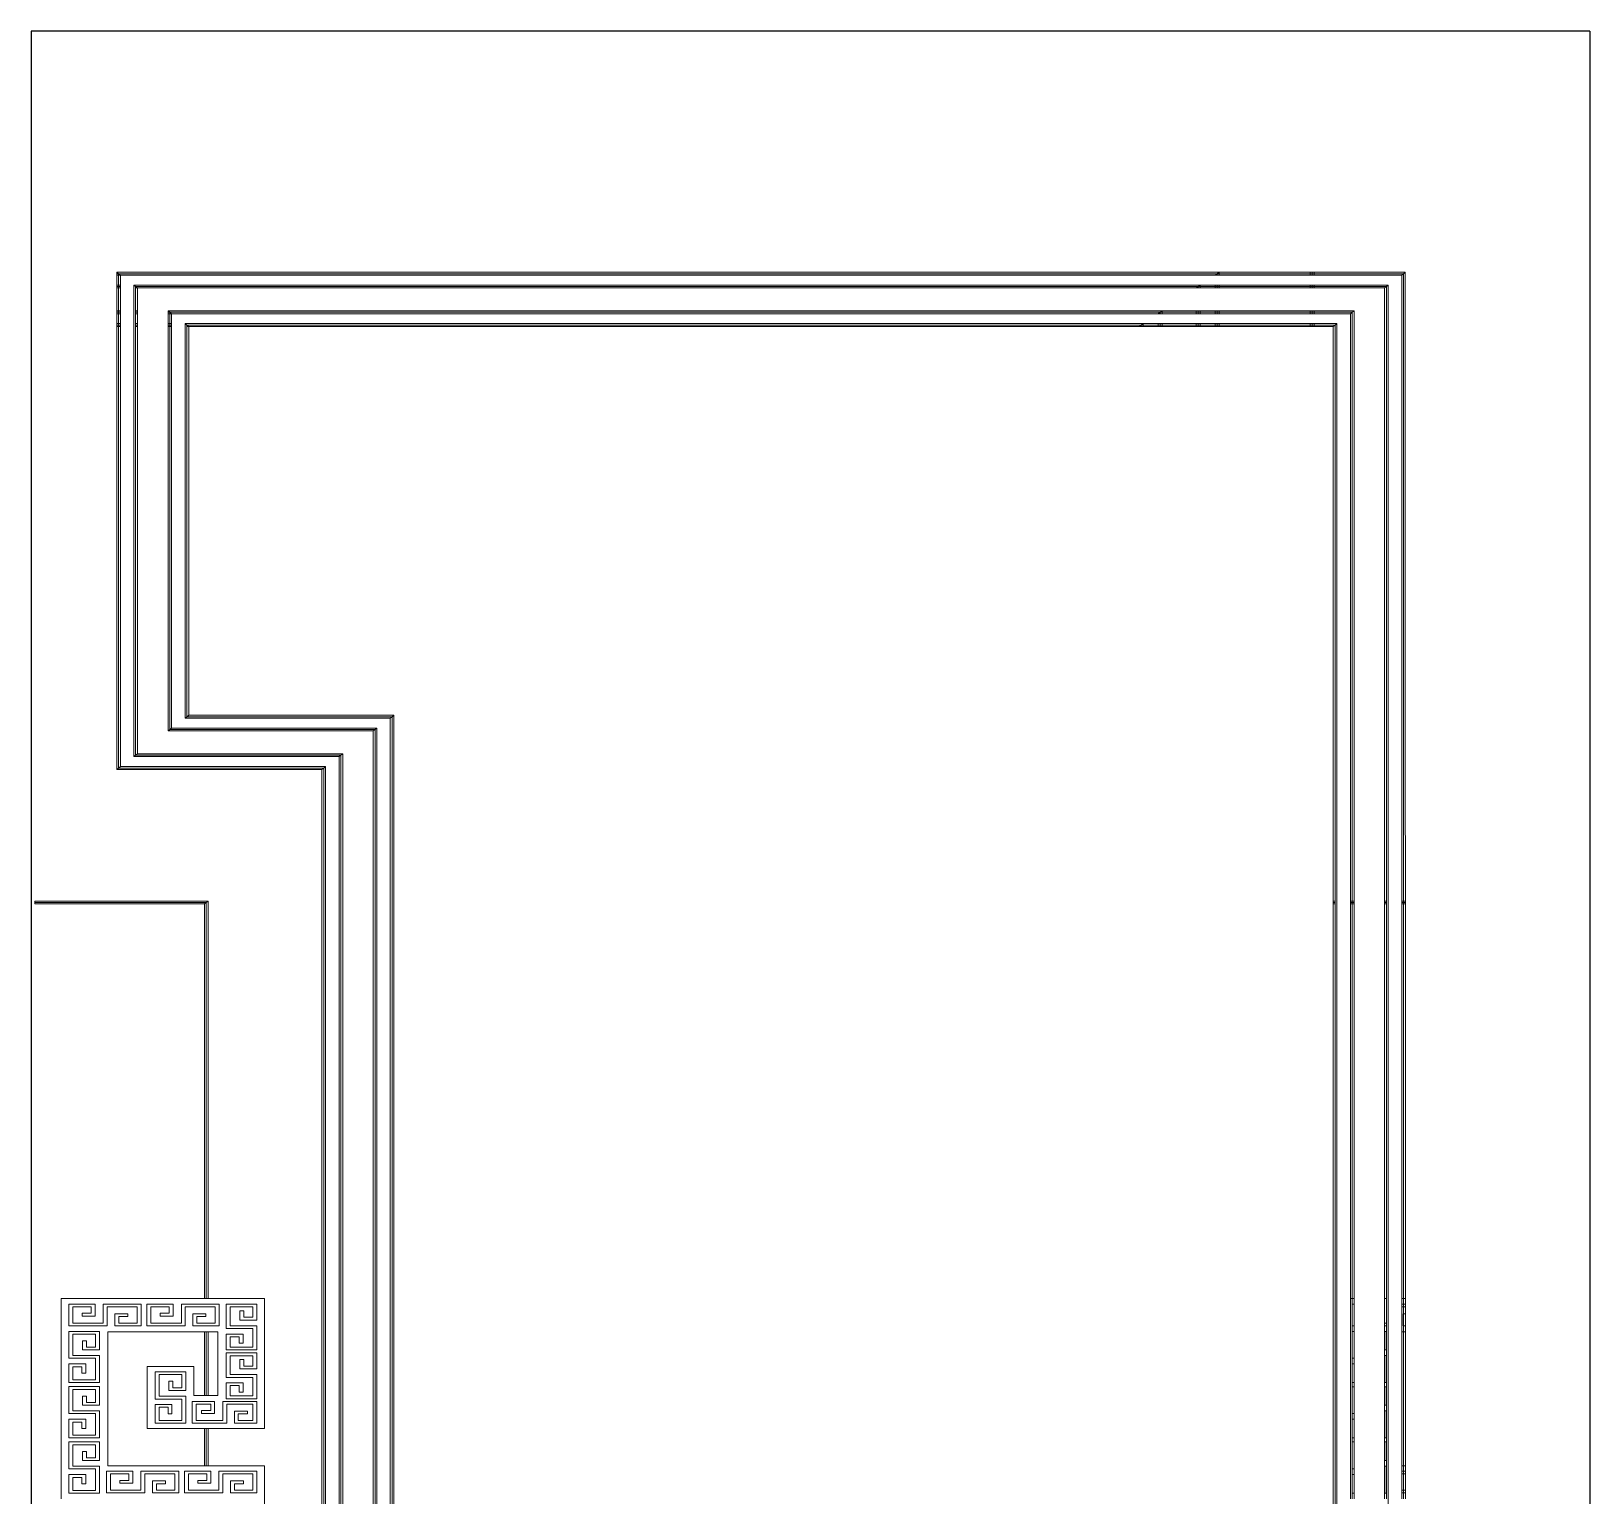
# Model space of a CAD drawing. Extents: x 44111 to 90315, y 4379 to 151689.
# Drawn here: x 70717 to 71717, y 12040 to 12979 of the extents above; entities that cross this region are included whole.
import ezdxf

# ---------------------------------------------------------------- set-up
doc = ezdxf.new("R2010")
doc.units = 0
doc.header["$LTSCALE"] = 1000
doc.header["$MEASUREMENT"] = 0
doc.layers.add('J-LM-门窗洞', color=35, linetype='Continuous')
doc.layers.add('细线', color=8, linetype='Continuous', lineweight=0)

msp = doc.modelspace()

# ---------------------------------------------------------------- linework, layer by layer
at = {"layer": 'J-LM-门窗洞'}
for p, q in [((71717.3, 12979.24), (70717.3, 12979.24)), ((70717.3, 12979.24), (70717.3, 10579.24)), ((71717.3, 12979.24), (71717.3, 10579.24))]:
    msp.add_line(p, q, dxfattribs=at)
at = {"layer": '细线'}
for p, q in [((71479.57, 12824.63), (70772.18, 12824.63)), ((70772.18, 12824.63), (70773.35, 12823.7)), ((70772.18, 12823.7), (70772.18, 12824.63)), ((70772.18, 12823.7), (70773.35, 12823.7)), ((70772.18, 12822.77), (70772.18, 12823.7)), ((70772.18, 12822.77), (70773.35, 12822.77)), ((70772.18, 12816.4), (70772.18, 12822.77)), ((70773.35, 12823.7), (70774.51, 12822.77)), ((70773.35, 12823.7), (71478.27, 12823.7)), ((70773.35, 12822.77), (70773.35, 12823.7)), ((70773.35, 12822.77), (70774.51, 12822.77)), ((70773.35, 12816.4), (70773.35, 12822.77)), ((71476.98, 12822.78), (70774.51, 12822.77)), ((70774.51, 12822.77), (70774.51, 12816.4)), ((71478.27, 12823.7), (71476.98, 12822.78)), ((71478.27, 12822.78), (71476.98, 12822.78)), ((71479.57, 12824.63), (71478.27, 12823.7)), ((71478.27, 12822.78), (71478.27, 12823.7)), ((71479.57, 12823.7), (71478.27, 12823.7)), ((71479.57, 12822.78), (71478.27, 12822.78)), ((71479.57, 12823.7), (71479.57, 12824.63)), ((71479.57, 12824.63), (71537.95, 12824.63)), ((71479.57, 12822.78), (71479.57, 12823.7)), ((71537.95, 12823.7), (71479.57, 12823.7)), ((71537.95, 12822.78), (71479.57, 12822.78)), ((71537.95, 12824.63), (71537.95, 12823.7)), ((71537.95, 12824.63), (71539.25, 12824.63)), ((71537.95, 12823.7), (71537.95, 12822.78)), ((71539.25, 12823.7), (71537.95, 12823.7)), ((71539.25, 12822.78), (71537.95, 12822.78)), ((71539.25, 12824.63), (71539.25, 12823.7)), ((71539.25, 12824.63), (71540.55, 12824.63)), ((71539.25, 12823.7), (71539.25, 12822.78)), ((71540.55, 12823.7), (71539.25, 12823.7)), ((71540.55, 12822.78), (71539.25, 12822.78)), ((71540.55, 12824.63), (71540.55, 12823.7)), ((71540.55, 12824.63), (71598.93, 12824.63)), ((71540.55, 12823.7), (71540.55, 12822.78)), ((71597.78, 12823.7), (71540.55, 12823.7)), ((71596.61, 12822.78), (71540.55, 12822.78)), ((71596.61, 12822.78), (71597.78, 12823.7)), ((71596.61, 12421.34), (71596.61, 12822.78)), ((71597.78, 12823.7), (71598.93, 12824.63)), ((71597.78, 12823.7), (71597.78, 12421.34)), ((71598.92, 12505.73), (71598.93, 12824.63)), ((70773.35, 12816.4), (70772.18, 12816.4)), ((70772.18, 12815.47), (70772.18, 12816.4)), ((70772.18, 12815.47), (70773.35, 12815.47)), ((70772.18, 12814.54), (70772.18, 12815.47)), ((70772.18, 12814.54), (70773.35, 12814.54)), ((70772.18, 12799.93), (70772.18, 12814.54)), ((70774.51, 12816.4), (70773.35, 12816.4)), ((70773.35, 12815.47), (70773.35, 12816.4)), ((70773.35, 12815.47), (70774.51, 12815.47)), ((70773.35, 12814.54), (70773.35, 12815.47)), ((70773.35, 12814.54), (70774.51, 12814.54)), ((70773.35, 12799.93), (70773.35, 12814.54)), ((70774.51, 12816.4), (70774.51, 12815.47)), ((70774.51, 12815.47), (70774.51, 12814.54)), ((70774.51, 12814.54), (70774.51, 12799.93)), ((71467.38, 12816.4), (70783.15, 12816.4)), ((70783.15, 12513.96), (70783.15, 12816.4)), ((70783.15, 12816.4), (70784.31, 12815.47)), ((70784.31, 12815.47), (71466.08, 12815.47)), ((70784.31, 12815.47), (70785.48, 12814.54)), ((70784.31, 12814.54), (70784.31, 12815.47)), ((70784.31, 12814.54), (70785.48, 12814.54)), ((70784.31, 12799.93), (70784.31, 12814.54)), ((71464.79, 12814.54), (70785.48, 12814.54)), ((70785.48, 12814.54), (70785.48, 12799.93)), ((71466.08, 12815.47), (71464.79, 12814.54)), ((71466.08, 12814.54), (71464.79, 12814.54)), ((71467.38, 12816.4), (71466.08, 12815.47)), ((71466.08, 12814.54), (71466.08, 12815.47)), ((71467.38, 12815.47), (71466.08, 12815.47)), ((71467.38, 12814.54), (71466.08, 12814.54)), ((71467.38, 12815.47), (71467.38, 12816.4)), ((71467.38, 12816.4), (71476.98, 12816.4)), ((71467.38, 12814.54), (71467.38, 12815.47)), ((71476.98, 12815.47), (71467.38, 12815.47)), ((71476.98, 12814.54), (71467.38, 12814.54)), ((71476.98, 12816.4), (71476.98, 12815.47)), ((71476.98, 12816.4), (71478.27, 12816.4)), ((71476.98, 12815.47), (71476.98, 12814.54)), ((71478.27, 12815.47), (71476.98, 12815.47)), ((71478.27, 12814.54), (71476.98, 12814.54)), ((71478.27, 12815.47), (71478.27, 12816.4)), ((71478.27, 12816.4), (71479.57, 12816.4)), ((71478.27, 12814.54), (71478.27, 12815.47)), ((71479.57, 12815.47), (71478.27, 12815.47)), ((71479.57, 12814.54), (71478.27, 12814.54)), ((71479.57, 12815.47), (71479.57, 12816.4)), ((71479.57, 12816.4), (71537.95, 12816.4)), ((71479.57, 12814.54), (71479.57, 12815.47)), ((71537.95, 12815.47), (71479.57, 12815.47)), ((71537.95, 12814.54), (71479.57, 12814.54)), ((71537.95, 12816.4), (71537.95, 12815.47)), ((71537.95, 12816.4), (71539.25, 12816.4)), ((71537.95, 12815.47), (71537.95, 12814.54)), ((71539.25, 12815.47), (71537.95, 12815.47)), ((71539.25, 12814.54), (71537.95, 12814.54)), ((71539.25, 12816.4), (71539.25, 12815.47)), ((71539.25, 12816.4), (71540.55, 12816.4)), ((71539.25, 12815.47), (71539.25, 12814.54)), ((71540.55, 12815.47), (71539.25, 12815.47)), ((71540.55, 12814.54), (71539.25, 12814.54)), ((71540.55, 12816.4), (71540.55, 12815.47)), ((71540.55, 12816.4), (71587.97, 12816.4)), ((71540.55, 12815.47), (71540.55, 12814.54)), ((71586.81, 12815.47), (71540.55, 12815.47)), ((71585.64, 12814.54), (71540.55, 12814.54)), ((71585.64, 12814.54), (71586.81, 12815.47)), ((71585.64, 12421.34), (71585.64, 12814.54)), ((71586.81, 12815.47), (71587.97, 12816.4)), ((71586.81, 12421.34), (71586.81, 12815.47)), ((71587.97, 12816.4), (71587.98, 10678.06)), ((70773.35, 12799.93), (70772.18, 12799.93)), ((70772.18, 12799), (70772.18, 12799.93)), ((70773.35, 12799), (70772.18, 12799)), ((70772.18, 12798.07), (70772.18, 12799)), ((70772.18, 12798.07), (70773.35, 12798.07)), ((70772.18, 12791.69), (70772.18, 12798.07)), ((70773.35, 12791.69), (70772.18, 12791.69)), ((70772.18, 12790.76), (70772.18, 12791.69)), ((70772.18, 12790.76), (70773.35, 12790.76)), ((70772.18, 12789.83), (70772.18, 12790.76)), ((70774.51, 12799.93), (70773.35, 12799.93)), ((70773.35, 12799), (70773.35, 12799.93)), ((70774.51, 12799), (70773.35, 12799)), ((70773.35, 12798.07), (70773.35, 12799)), ((70773.35, 12798.07), (70774.51, 12798.07)), ((70773.35, 12791.69), (70773.35, 12798.07)), ((70774.51, 12791.69), (70773.35, 12791.69)), ((70773.35, 12790.76), (70773.35, 12791.69)), ((70773.35, 12790.76), (70774.51, 12790.76)), ((70773.35, 12789.83), (70773.35, 12790.76)), ((70774.51, 12799.93), (70774.51, 12799)), ((70774.51, 12799), (70774.51, 12798.07)), ((70774.51, 12798.07), (70774.51, 12791.69)), ((70774.51, 12791.69), (70774.51, 12790.76)), ((70774.51, 12790.76), (70774.51, 12789.83)), ((70785.48, 12799.93), (70784.31, 12799.93)), ((70784.31, 12799), (70784.31, 12799.93)), ((70785.48, 12799), (70784.31, 12799)), ((70784.31, 12798.07), (70784.31, 12799)), ((70784.31, 12798.07), (70785.48, 12798.07)), ((70784.31, 12791.69), (70784.31, 12798.07)), ((70785.48, 12791.69), (70784.31, 12791.69)), ((70784.31, 12790.76), (70784.31, 12791.69)), ((70784.31, 12790.76), (70785.48, 12790.76)), ((70784.31, 12789.83), (70784.31, 12790.76)), ((70785.48, 12799.93), (70785.48, 12799)), ((70785.48, 12799), (70785.48, 12798.07)), ((70785.48, 12798.07), (70785.48, 12791.69)), ((70785.48, 12791.69), (70785.48, 12790.76)), ((70785.48, 12790.76), (70785.48, 12789.83)), ((71442.99, 12799.93), (70805.09, 12799.93)), ((70805.09, 12799.93), (70806.26, 12799)), ((70805.09, 12799), (70805.09, 12799.93)), ((70806.26, 12799), (70805.09, 12799)), ((70805.09, 12798.07), (70805.09, 12799)), ((70805.09, 12798.07), (70806.26, 12798.07)), ((70805.09, 12791.69), (70805.09, 12798.07)), ((70806.26, 12791.69), (70805.09, 12791.69)), ((70805.09, 12790.76), (70805.09, 12791.69)), ((70805.09, 12790.76), (70806.26, 12790.76)), ((70805.09, 12789.83), (70805.09, 12790.76)), ((70806.26, 12799), (70807.43, 12798.07)), ((71441.69, 12799), (70806.26, 12799)), ((70806.26, 12798.07), (70806.26, 12799)), ((70806.26, 12798.07), (70807.43, 12798.07)), ((70806.26, 12791.69), (70806.26, 12798.07)), ((70807.43, 12791.69), (70806.26, 12791.69)), ((70806.26, 12790.76), (70806.26, 12791.69)), ((70806.26, 12790.76), (70807.43, 12790.76)), ((70806.26, 12789.83), (70806.26, 12790.76)), ((70807.43, 12798.07), (70807.43, 12791.69)), ((71440.4, 12798.07), (70807.43, 12798.07)), ((70807.43, 12791.69), (70807.43, 12790.76)), ((70807.43, 12790.76), (70807.43, 12789.83)), ((71430.8, 12791.69), (70816.07, 12791.69)), ((70816.07, 12538.67), (70816.07, 12791.69)), ((70816.07, 12791.69), (70817.23, 12790.76)), ((70817.23, 12790.76), (71429.5, 12790.76)), ((70817.23, 12790.76), (70818.4, 12789.83)), ((70817.23, 12790.76), (70817.23, 12789.83)), ((71429.5, 12790.76), (71428.2, 12789.84)), ((71430.8, 12791.69), (71429.5, 12790.76)), ((71429.5, 12790.76), (71429.5, 12789.84)), ((71430.8, 12790.76), (71429.5, 12790.76)), ((71430.8, 12790.76), (71430.8, 12791.69)), ((71430.8, 12791.69), (71440.4, 12791.69)), ((71430.8, 12789.84), (71430.8, 12790.76)), ((71440.4, 12790.76), (71430.8, 12790.76)), ((71441.69, 12799), (71440.4, 12798.07)), ((71441.69, 12798.07), (71440.4, 12798.07)), ((71440.4, 12791.69), (71440.4, 12790.76)), ((71440.4, 12791.69), (71441.69, 12791.69)), ((71440.4, 12790.76), (71440.4, 12789.84)), ((71441.69, 12790.76), (71440.4, 12790.76)), ((71442.99, 12799.93), (71441.69, 12799)), ((71441.69, 12798.07), (71441.69, 12799)), ((71441.69, 12799), (71442.99, 12799)), ((71442.99, 12798.07), (71441.69, 12798.07)), ((71441.69, 12790.76), (71441.69, 12791.69)), ((71441.69, 12791.69), (71442.99, 12791.69)), ((71441.69, 12789.84), (71441.69, 12790.76)), ((71442.99, 12790.76), (71441.69, 12790.76)), ((71442.99, 12799), (71442.99, 12799.93)), ((71442.99, 12799.93), (71464.79, 12799.93)), ((71442.99, 12798.07), (71442.99, 12799)), ((71442.99, 12799), (71464.79, 12799)), ((71464.79, 12798.07), (71442.99, 12798.07)), ((71442.99, 12790.76), (71442.99, 12791.69)), ((71442.99, 12791.69), (71464.79, 12791.69)), ((71442.99, 12789.84), (71442.99, 12790.76)), ((71464.79, 12790.76), (71442.99, 12790.76)), ((71464.79, 12799.93), (71464.79, 12799)), ((71464.79, 12799.93), (71466.08, 12799.93)), ((71464.79, 12799), (71464.79, 12798.07)), ((71464.79, 12799), (71466.08, 12799)), ((71466.08, 12798.07), (71464.79, 12798.07)), ((71464.79, 12791.69), (71464.79, 12790.76)), ((71464.79, 12791.69), (71466.08, 12791.69)), ((71464.79, 12790.76), (71464.79, 12789.84)), ((71466.08, 12790.76), (71464.79, 12790.76)), ((71466.08, 12799), (71466.08, 12799.93)), ((71466.08, 12799.93), (71467.38, 12799.93)), ((71466.08, 12798.07), (71466.08, 12799)), ((71466.08, 12799), (71467.38, 12799)), ((71467.38, 12798.07), (71466.08, 12798.07)), ((71466.08, 12790.76), (71466.08, 12791.69)), ((71466.08, 12791.69), (71467.38, 12791.69)), ((71466.08, 12789.84), (71466.08, 12790.76)), ((71467.38, 12790.76), (71466.08, 12790.76)), ((71467.38, 12799), (71467.38, 12799.93)), ((71467.38, 12799.93), (71476.98, 12799.93)), ((71467.38, 12798.07), (71467.38, 12799)), ((71467.38, 12799), (71476.98, 12799)), ((71476.98, 12798.07), (71467.38, 12798.07)), ((71467.38, 12790.76), (71467.38, 12791.69)), ((71467.38, 12791.69), (71476.98, 12791.69)), ((71467.38, 12789.84), (71467.38, 12790.76)), ((71476.98, 12790.76), (71467.38, 12790.76)), ((71476.98, 12799.93), (71476.98, 12799)), ((71476.98, 12799.93), (71478.27, 12799.93)), ((71476.98, 12799), (71476.98, 12798.07)), ((71476.98, 12799), (71478.27, 12799)), ((71478.27, 12798.07), (71476.98, 12798.07)), ((71476.98, 12791.69), (71476.98, 12790.76)), ((71476.98, 12791.69), (71478.27, 12791.69)), ((71476.98, 12790.76), (71476.98, 12789.84)), ((71478.27, 12790.76), (71476.98, 12790.76)), ((71478.27, 12799), (71478.27, 12799.93)), ((71478.27, 12799.93), (71479.57, 12799.93)), ((71478.27, 12798.07), (71478.27, 12799)), ((71478.27, 12799), (71479.57, 12799)), ((71479.57, 12798.07), (71478.27, 12798.07)), ((71478.27, 12790.76), (71478.27, 12791.69)), ((71478.27, 12791.69), (71479.57, 12791.69)), ((71478.27, 12789.84), (71478.27, 12790.76)), ((71479.57, 12790.76), (71478.27, 12790.76)), ((71479.57, 12799), (71479.57, 12799.93)), ((71479.57, 12799.93), (71537.95, 12799.93)), ((71479.57, 12798.07), (71479.57, 12799)), ((71479.57, 12799), (71537.95, 12799)), ((71537.95, 12798.07), (71479.57, 12798.07)), ((71479.57, 12790.76), (71479.57, 12791.69)), ((71479.57, 12791.69), (71537.95, 12791.69)), ((71479.57, 12789.84), (71479.57, 12790.76)), ((71537.95, 12790.76), (71479.57, 12790.76)), ((71537.95, 12799.93), (71537.95, 12799)), ((71537.95, 12799.93), (71539.25, 12799.93)), ((71537.95, 12799), (71537.95, 12798.07)), ((71537.95, 12799), (71539.25, 12799)), ((71539.25, 12798.07), (71537.95, 12798.07)), ((71537.95, 12791.69), (71537.95, 12790.76)), ((71537.95, 12791.69), (71539.25, 12791.69)), ((71537.95, 12790.76), (71537.95, 12789.84)), ((71539.25, 12790.76), (71537.95, 12790.76)), ((71539.25, 12799.93), (71539.25, 12799)), ((71539.25, 12799.93), (71540.55, 12799.93)), ((71539.25, 12799), (71539.25, 12798.07)), ((71539.25, 12799), (71540.55, 12799)), ((71540.55, 12798.07), (71539.25, 12798.07)), ((71539.25, 12791.69), (71539.25, 12790.76)), ((71539.25, 12791.69), (71540.55, 12791.69)), ((71539.25, 12790.76), (71539.25, 12789.84)), ((71540.55, 12790.76), (71539.25, 12790.76)), ((71540.55, 12799.93), (71540.55, 12799)), ((71540.55, 12799.93), (71566.03, 12799.93)), ((71540.55, 12799), (71540.55, 12798.07)), ((71540.55, 12799), (71564.86, 12799)), ((71563.69, 12798.07), (71540.55, 12798.07)), ((71540.55, 12791.69), (71540.55, 12790.76)), ((71540.55, 12791.69), (71555.05, 12791.69)), ((71540.55, 12790.76), (71540.55, 12789.84)), ((71553.89, 12790.76), (71540.55, 12790.76)), ((71552.72, 12789.84), (71553.89, 12790.76)), ((71553.89, 12790.76), (71555.05, 12791.69)), ((71553.89, 12421.34), (71553.89, 12790.76)), ((71555.05, 12791.69), (71555.06, 10702.76)), ((71563.69, 12798.07), (71564.86, 12799)), ((71563.69, 12421.34), (71563.69, 12798.07)), ((71564.86, 12799), (71566.03, 12799.93)), ((71564.86, 12799), (71564.86, 12421.34)), ((71566.03, 12799.93), (71566.03, 12421.34)), ((70772.17, 12505.73), (70772.18, 12789.83)), ((70772.18, 12789.83), (70773.35, 12789.83)), ((70773.34, 12506.66), (70773.35, 12789.83)), ((70773.35, 12789.83), (70774.51, 12789.83)), ((70774.51, 12789.83), (70774.51, 12507.59)), ((70784.31, 12789.83), (70785.48, 12789.83)), ((70784.31, 12514.89), (70784.31, 12789.83)), ((70785.48, 12789.83), (70785.48, 12515.82)), ((70805.09, 12789.83), (70806.26, 12789.83)), ((70805.09, 12530.44), (70805.09, 12789.83)), ((70806.26, 12789.83), (70807.43, 12789.83)), ((70806.26, 12531.36), (70806.26, 12789.83)), ((70807.43, 12789.83), (70807.43, 12532.29)), ((70817.23, 12789.83), (70818.4, 12789.83)), ((70817.23, 12789.83), (70817.23, 12539.6)), ((71428.2, 12789.84), (70818.4, 12789.83)), ((70818.4, 12789.83), (70818.4, 12540.53)), ((71429.5, 12789.84), (71428.2, 12789.84)), ((71430.8, 12789.84), (71429.5, 12789.84)), ((71440.4, 12789.84), (71430.8, 12789.84)), ((71441.69, 12789.84), (71440.4, 12789.84)), ((71442.99, 12789.84), (71441.69, 12789.84)), ((71464.79, 12789.84), (71442.99, 12789.84)), ((71466.08, 12789.84), (71464.79, 12789.84)), ((71467.38, 12789.84), (71466.08, 12789.84)), ((71476.98, 12789.84), (71467.38, 12789.84)), ((71478.27, 12789.84), (71476.98, 12789.84)), ((71479.57, 12789.84), (71478.27, 12789.84)), ((71537.95, 12789.84), (71479.57, 12789.84)), ((71539.25, 12789.84), (71537.95, 12789.84)), ((71540.55, 12789.84), (71539.25, 12789.84)), ((71552.72, 12789.84), (71540.55, 12789.84)), ((71552.72, 12421.34), (71552.72, 12789.84)), ((70817.23, 12539.6), (70818.4, 12540.53)), ((70818.4, 12540.53), (70950.07, 12540.53)), ((70948.9, 12539.6), (70950.07, 12540.53)), ((70950.07, 12540.53), (70950.07, 10953.93)), ((70806.26, 12531.36), (70805.09, 12530.44)), ((70936.76, 12530.44), (70805.09, 12530.44)), ((70806.26, 12531.36), (70807.43, 12532.29)), ((70806.26, 12531.36), (70937.93, 12531.36)), ((70807.43, 12532.29), (70939.1, 12532.29)), ((70817.23, 12539.6), (70816.07, 12538.67)), ((70947.73, 12538.67), (70816.07, 12538.67)), ((70817.23, 12539.6), (70948.9, 12539.6)), ((70937.93, 12531.36), (70936.76, 12530.44)), ((70936.77, 10964.02), (70936.76, 12530.44)), ((70937.93, 12531.36), (70939.1, 12532.29)), ((70937.93, 10963.09), (70937.93, 12531.36)), ((70939.1, 12532.29), (70939.1, 10962.17)), ((70948.9, 12539.6), (70947.73, 12538.67)), ((70947.73, 10955.79), (70947.73, 12538.67)), ((70948.9, 12539.6), (70948.9, 10954.86)), ((70784.31, 12514.89), (70783.15, 12513.96)), ((70914.81, 12513.97), (70783.15, 12513.96)), ((70784.31, 12514.89), (70785.48, 12515.82)), ((70915.98, 12514.89), (70784.31, 12514.89)), ((70785.48, 12515.82), (70917.15, 12515.82)), ((70915.98, 12514.89), (70914.81, 12513.97)), ((70914.82, 10980.49), (70914.81, 12513.97)), ((70915.98, 12514.89), (70917.15, 12515.82)), ((70915.98, 12514.89), (70915.99, 10979.56)), ((70917.15, 12515.82), (70917.15, 10978.64)), ((70773.34, 12506.66), (70772.17, 12505.73)), ((70903.84, 12505.73), (70772.17, 12505.73)), ((70773.34, 12506.66), (70774.51, 12507.59)), ((70773.34, 12506.66), (70905.01, 12506.66)), ((70774.51, 12507.59), (70906.18, 12507.59)), ((70905.01, 12506.66), (70903.84, 12505.73)), ((70903.85, 10988.73), (70903.84, 12505.73)), ((70905.01, 12506.66), (70906.18, 12507.59)), ((70905.01, 10987.8), (70905.01, 12506.66)), ((70906.18, 12507.59), (70906.18, 10986.87)), ((71598.95, 12505.75), (71598.92, 12505.73)), ((71598.92, 12505.73), (71598.95, 12421.34)), ((70719.65, 12421.34), (70830.82, 12421.34)), ((70719.65, 12421.34), (70719.65, 12420.42)), ((70719.65, 12420.42), (70829.65, 12420.42)), ((70719.65, 12420.42), (70719.65, 12419.49)), ((70829.65, 12420.42), (70828.49, 12419.49)), ((70829.65, 12420.42), (70830.82, 12421.34)), ((70829.65, 12420.42), (70829.65, 12166.35)), ((70830.82, 12421.34), (70830.82, 12166.35)), ((71552.72, 12421.34), (71553.89, 12421.34)), ((71552.72, 12420.41), (71552.72, 12421.34)), ((71552.72, 12420.41), (71553.89, 12420.41)), ((71552.72, 12419.49), (71552.72, 12420.41)), ((71553.89, 12420.41), (71553.89, 12421.34)), ((71553.89, 12419.49), (71553.89, 12420.41)), ((71563.69, 12421.34), (71564.86, 12421.34)), ((71563.69, 12420.41), (71563.69, 12421.34)), ((71563.69, 12420.41), (71564.86, 12420.41)), ((71563.69, 12419.49), (71563.69, 12420.41)), ((71564.86, 12421.34), (71566.03, 12421.34)), ((71564.86, 12421.34), (71564.86, 12420.41)), ((71564.86, 12420.41), (71566.03, 12420.41)), ((71564.86, 12420.41), (71564.86, 12419.49)), ((71566.03, 12421.34), (71566.03, 12420.41)), ((71566.03, 12420.41), (71566.03, 12419.49)), ((71585.64, 12421.34), (71586.81, 12421.34)), ((71585.64, 12420.41), (71585.64, 12421.34)), ((71585.64, 12420.41), (71586.81, 12420.41)), ((71585.64, 12419.49), (71585.64, 12420.41)), ((71586.81, 12420.41), (71586.81, 12421.34)), ((71586.81, 12419.49), (71586.81, 12420.41)), ((71596.61, 12421.34), (71597.78, 12421.34)), ((71596.61, 12420.41), (71596.61, 12421.34)), ((71596.61, 12420.41), (71597.78, 12420.41)), ((71596.61, 12419.49), (71596.61, 12420.41)), ((71597.78, 12421.34), (71598.95, 12421.34)), ((71597.78, 12421.34), (71597.78, 12420.41)), ((71597.78, 12420.41), (71598.95, 12420.41)), ((71597.78, 12420.41), (71597.78, 12419.49)), ((71598.95, 12421.34), (71598.95, 12420.41)), ((71598.95, 12420.41), (71598.95, 12419.49)), ((70828.49, 12419.49), (70719.65, 12419.49)), ((70828.49, 12166.35), (70828.49, 12419.49)), ((71553.89, 12419.49), (71552.72, 12419.49)), ((71552.73, 11071.37), (71552.72, 12419.49)), ((71553.9, 11071.37), (71553.89, 12419.49)), ((71564.86, 12419.49), (71563.69, 12419.49)), ((71563.7, 12166.35), (71563.69, 12419.49)), ((71566.03, 12419.49), (71564.86, 12419.49)), ((71564.86, 12419.49), (71564.86, 12166.35)), ((71566.03, 12419.49), (71566.03, 12166.35)), ((71586.81, 12419.49), (71585.64, 12419.49)), ((71585.64, 12166.35), (71585.64, 12419.49)), ((71586.81, 12166.35), (71586.81, 12419.49)), ((71597.78, 12419.49), (71596.61, 12419.49)), ((71596.61, 12166.35), (71596.61, 12419.49)), ((71598.95, 12419.49), (71597.78, 12419.49)), ((71597.78, 12419.49), (71597.78, 12166.35)), ((71598.95, 12419.49), (71598.95, 12166.35)), ((70736.49, 12038.01), (70736.49, 12166.35)), ((70736.49, 12166.35), (70828.49, 12166.35)), ((70741.48, 12162.82), (70741.48, 12148.92)), ((70758.32, 12162.82), (70741.48, 12162.82)), ((70743.98, 12161.05), (70755.83, 12161.05)), ((70743.98, 12150.69), (70743.98, 12161.05)), ((70755.83, 12161.05), (70755.83, 12156.94)), ((70758.32, 12155.17), (70758.32, 12162.82)), ((70763.58, 12162.82), (70763.58, 12150.69)), ((70787.86, 12162.82), (70763.58, 12162.82)), ((70766.08, 12161.05), (70785.36, 12161.05)), ((70766.08, 12148.92), (70766.08, 12161.05)), ((70785.36, 12161.05), (70785.36, 12150.69)), ((70787.86, 12148.92), (70787.86, 12162.82)), ((70791.54, 12162.82), (70791.54, 12148.92)), ((70808.39, 12162.82), (70791.54, 12162.82)), ((70794.02, 12161.05), (70805.89, 12161.05)), ((70794.02, 12150.69), (70794.02, 12161.05)), ((70805.89, 12161.05), (70805.89, 12156.94)), ((70808.39, 12155.17), (70808.39, 12162.82)), ((70813.65, 12162.82), (70813.65, 12150.69)), ((70837.92, 12162.82), (70813.65, 12162.82)), ((70816.12, 12161.05), (70835.42, 12161.05)), ((70816.12, 12148.92), (70816.12, 12161.05)), ((70829.65, 12166.35), (70828.49, 12166.35)), ((70830.82, 12166.35), (70829.65, 12166.35)), ((70830.82, 12166.35), (70867.03, 12166.35)), ((70835.42, 12161.05), (70835.42, 12150.69)), ((70837.92, 12148.92), (70837.92, 12162.82)), ((70842.44, 12162.82), (70842.44, 12147.15)), ((70862.05, 12162.82), (70842.44, 12162.82)), ((70844.94, 12161.05), (70859.56, 12161.05)), ((70844.94, 12148.92), (70844.94, 12161.05)), ((70859.56, 12161.05), (70859.56, 12154.41)), ((70862.05, 12152.65), (70862.05, 12162.82)), ((70867.03, 12166.35), (70867.03, 12082.99)), ((71564.86, 12166.35), (71563.7, 12166.35)), ((71563.7, 12038.01), (71563.7, 12166.35)), ((71564.81, 12148.92), (71564.81, 12162.82)), ((71564.81, 12162.82), (71564.86, 12162.82)), ((71566.03, 12166.35), (71564.86, 12166.35)), ((71564.86, 12166.35), (71564.86, 12162.82)), ((71564.86, 12162.82), (71566.03, 12162.82)), ((71564.86, 12162.82), (71564.86, 12148.92)), ((71566.03, 12166.35), (71566.03, 12162.82)), ((71566.03, 12162.82), (71566.03, 12148.92)), ((71586.81, 12166.35), (71585.64, 12166.35)), ((71585.64, 12150.69), (71585.64, 12166.35)), ((71586.81, 12150.69), (71586.81, 12166.35)), ((71597.78, 12166.35), (71596.61, 12166.35)), ((71596.61, 12162.82), (71596.61, 12166.35)), ((71596.61, 12162.82), (71597.78, 12162.82)), ((71596.61, 12161.05), (71596.61, 12162.82)), ((71597.78, 12161.05), (71596.61, 12161.05)), ((71596.61, 12145.14), (71596.61, 12161.05)), ((71598.95, 12166.35), (71597.78, 12166.35)), ((71597.78, 12166.35), (71597.78, 12162.82)), ((71597.78, 12162.82), (71598.95, 12162.82)), ((71597.78, 12162.82), (71597.78, 12161.05)), ((71598.95, 12161.05), (71597.78, 12161.05)), ((71597.78, 12161.05), (71597.78, 12156.57)), ((71598.95, 12166.35), (71598.95, 12162.82)), ((71598.95, 12162.82), (71598.95, 12161.05)), ((71598.95, 12161.05), (71598.95, 12156.57)), ((70763.58, 12150.69), (70743.98, 12150.69)), ((70755.83, 12156.94), (70749.99, 12156.94)), ((70749.99, 12156.94), (70749.99, 12155.17)), ((70749.99, 12155.17), (70758.32, 12155.17)), ((70771.01, 12156.57), (70771.01, 12148.92)), ((70779.34, 12156.57), (70771.01, 12156.57)), ((70773.51, 12154.8), (70779.34, 12154.8)), ((70773.51, 12150.69), (70773.51, 12154.8)), ((70785.36, 12150.69), (70773.51, 12150.69)), ((70779.34, 12154.8), (70779.34, 12156.57)), ((70813.65, 12150.69), (70794.02, 12150.69)), ((70805.89, 12156.94), (70800.06, 12156.94)), ((70800.06, 12156.94), (70800.06, 12155.17)), ((70800.06, 12155.17), (70808.39, 12155.17)), ((70821.08, 12156.57), (70821.08, 12148.92)), ((70829.41, 12156.57), (70821.08, 12156.57)), ((70823.57, 12154.8), (70829.41, 12154.8)), ((70823.57, 12150.69), (70823.57, 12154.8)), ((70835.42, 12150.69), (70823.57, 12150.69)), ((70829.41, 12154.8), (70829.41, 12156.57)), ((70851.27, 12158.55), (70851.27, 12152.65)), ((70853.74, 12158.55), (70851.27, 12158.55)), ((70851.27, 12152.65), (70862.05, 12152.65)), ((70853.74, 12154.41), (70853.74, 12158.55)), ((70859.56, 12154.41), (70853.74, 12154.41)), ((71585.64, 12150.69), (71586.81, 12150.69)), ((71585.64, 12148.92), (71585.64, 12150.69)), ((71586.81, 12148.92), (71586.81, 12150.69)), ((71597.63, 12148.92), (71597.63, 12156.57)), ((71597.63, 12156.57), (71597.78, 12156.57)), ((71597.78, 12156.57), (71598.95, 12156.57)), ((71597.78, 12156.57), (71597.78, 12148.92)), ((71598.95, 12156.57), (71598.95, 12148.92)), ((70741.48, 12148.92), (70766.08, 12148.92)), ((70741.48, 12145.39), (70741.48, 12128.18)), ((70761.09, 12145.39), (70741.48, 12145.39)), ((70743.98, 12143.62), (70758.59, 12143.62)), ((70743.98, 12129.94), (70743.98, 12143.62)), ((70758.59, 12143.62), (70758.59, 12135.21)), ((70761.09, 12133.45), (70761.09, 12145.39)), ((70766.41, 12145.14), (70766.41, 12059.22)), ((70828.49, 12145.14), (70766.41, 12145.14)), ((70771.01, 12148.92), (70787.86, 12148.92)), ((70791.54, 12148.92), (70816.12, 12148.92)), ((70821.08, 12148.92), (70837.92, 12148.92)), ((70828.49, 12104.2), (70828.49, 12145.14)), ((70828.49, 12145.14), (70829.65, 12145.14)), ((70829.65, 12145.14), (70829.65, 12104.2)), ((70829.65, 12145.14), (70830.82, 12145.14)), ((70830.82, 12145.14), (70830.82, 12104.2)), ((70837.1, 12145.14), (70830.82, 12145.14)), ((70837.1, 12104.2), (70837.1, 12145.14)), ((70842.44, 12147.15), (70859.56, 12147.15)), ((70842.44, 12143.65), (70842.44, 12133.47)), ((70853.23, 12143.65), (70842.44, 12143.65)), ((70862.05, 12148.92), (70844.94, 12148.92)), ((70844.94, 12141.88), (70850.73, 12141.88)), ((70844.94, 12135.24), (70844.94, 12141.88)), ((70850.73, 12141.88), (70850.73, 12137.74)), ((70853.23, 12137.74), (70853.23, 12143.65)), ((70859.56, 12147.15), (70859.56, 12135.24)), ((70862.05, 12133.47), (70862.05, 12148.92)), ((71564.86, 12148.92), (71564.81, 12148.92)), ((71564.81, 12128.17), (71564.81, 12145.39)), ((71564.81, 12145.39), (71564.86, 12145.39)), ((71566.03, 12148.92), (71564.86, 12148.92)), ((71564.86, 12148.92), (71564.86, 12145.39)), ((71564.86, 12145.39), (71566.03, 12145.39)), ((71564.86, 12145.39), (71564.86, 12128.17)), ((71566.03, 12148.92), (71566.03, 12145.39)), ((71566.03, 12145.39), (71566.03, 12128.17)), ((71586.81, 12148.92), (71585.64, 12148.92)), ((71585.64, 12145.39), (71585.64, 12148.92)), ((71585.64, 12145.39), (71586.6, 12145.39)), ((71585.64, 12133.44), (71585.64, 12145.39)), ((71586.6, 12145.39), (71586.6, 12133.44)), ((71586.81, 12038.01), (71586.81, 12148.92)), ((71596.61, 12145.14), (71597.78, 12145.14)), ((71596.61, 12059.22), (71596.61, 12145.14)), ((71597.78, 12148.92), (71597.63, 12148.92)), ((71598.95, 12148.92), (71597.78, 12148.92)), ((71597.78, 12148.92), (71597.78, 12145.14)), ((71597.78, 12145.14), (71598.95, 12145.14)), ((71597.78, 12145.14), (71597.78, 12059.22)), ((71598.95, 12148.92), (71598.95, 12145.14)), ((71598.95, 12145.14), (71598.95, 12059.22)), ((70750.3, 12139.35), (70750.3, 12133.45)), ((70752.78, 12139.35), (70750.3, 12139.35)), ((70750.3, 12133.45), (70761.09, 12133.45)), ((70752.78, 12135.21), (70752.78, 12139.35)), ((70758.59, 12135.21), (70752.78, 12135.21)), ((70842.44, 12133.47), (70862.05, 12133.47)), ((70842.44, 12131.53), (70842.44, 12115.86)), ((70862.05, 12131.53), (70842.44, 12131.53)), ((70859.56, 12135.24), (70844.94, 12135.24)), ((70850.73, 12137.74), (70853.23, 12137.74)), ((70862.05, 12121.35), (70862.05, 12131.53)), ((71586.6, 12133.44), (71585.64, 12133.44)), ((71585.64, 12129.94), (71585.64, 12133.44)), ((70741.48, 12128.18), (70758.59, 12128.18)), ((70741.48, 12124.45), (70741.48, 12112.51)), ((70752.27, 12124.45), (70741.48, 12124.45)), ((70761.09, 12129.94), (70743.98, 12129.94)), ((70743.98, 12122.69), (70749.77, 12122.69)), ((70743.98, 12114.28), (70743.98, 12122.69)), ((70749.77, 12122.69), (70749.77, 12118.54)), ((70752.27, 12118.54), (70752.27, 12124.45)), ((70758.59, 12128.18), (70758.59, 12114.28)), ((70761.09, 12112.51), (70761.09, 12129.94)), ((70791.69, 12122.93), (70821.61, 12122.93)), ((70791.69, 12082.99), (70791.69, 12122.93)), ((70821.61, 12122.93), (70821.61, 12104.2)), ((70844.94, 12129.76), (70859.56, 12129.76)), ((70844.94, 12117.63), (70844.94, 12129.76)), ((70851.27, 12127.26), (70851.27, 12121.35)), ((70853.74, 12127.26), (70851.27, 12127.26)), ((70851.27, 12121.35), (70862.05, 12121.35)), ((70853.74, 12123.12), (70853.74, 12127.26)), ((70859.56, 12123.12), (70853.74, 12123.12)), ((70859.56, 12129.76), (70859.56, 12123.12)), ((71564.86, 12128.17), (71564.81, 12128.17)), ((71564.81, 12112.51), (71564.81, 12124.45)), ((71564.81, 12124.45), (71564.86, 12124.45)), ((71566.03, 12128.17), (71564.86, 12128.17)), ((71564.86, 12128.17), (71564.86, 12124.45)), ((71564.86, 12124.45), (71566.03, 12124.45)), ((71564.86, 12124.45), (71564.86, 12112.51)), ((71566.03, 12128.17), (71566.03, 12124.45)), ((71566.03, 12124.45), (71566.03, 12112.51)), ((71585.64, 12129.94), (71586.6, 12129.94)), ((71585.64, 12112.51), (71585.64, 12129.94)), ((71586.6, 12129.94), (71586.6, 12112.51)), ((70741.48, 12112.51), (70761.09, 12112.51)), ((70758.59, 12114.28), (70743.98, 12114.28)), ((70749.77, 12118.54), (70752.27, 12118.54)), ((70796.84, 12119.4), (70796.84, 12101.96)), ((70816.45, 12119.4), (70796.84, 12119.4)), ((70799.34, 12117.63), (70813.95, 12117.63)), ((70799.34, 12103.73), (70799.34, 12117.63)), ((70805.66, 12113.37), (70805.66, 12107.45)), ((70808.16, 12113.37), (70805.66, 12113.37)), ((70808.16, 12109.22), (70808.16, 12113.37)), ((70813.95, 12117.63), (70813.95, 12109.22)), ((70816.45, 12107.45), (70816.45, 12119.4)), ((70842.44, 12115.86), (70859.56, 12115.86)), ((70842.44, 12112.36), (70842.44, 12102.18)), ((70853.23, 12112.36), (70842.44, 12112.36)), ((70862.05, 12117.63), (70844.94, 12117.63)), ((70844.94, 12110.59), (70850.73, 12110.59)), ((70844.94, 12103.95), (70844.94, 12110.59)), ((70850.73, 12110.59), (70850.73, 12106.45)), ((70853.23, 12106.45), (70853.23, 12112.36)), ((70859.56, 12115.86), (70859.56, 12103.95)), ((70862.05, 12102.18), (70862.05, 12117.63)), ((71564.86, 12112.51), (71564.81, 12112.51)), ((71566.03, 12112.51), (71564.86, 12112.51)), ((71564.86, 12112.51), (71564.86, 12109.9)), ((71566.03, 12112.51), (71566.03, 12109.9)), ((71586.6, 12112.51), (71585.64, 12112.51)), ((71585.64, 12109.9), (71585.64, 12112.51)), ((70741.48, 12109.91), (70741.48, 12092.69)), ((70761.09, 12109.91), (70741.48, 12109.91)), ((70743.98, 12108.14), (70758.59, 12108.14)), ((70743.98, 12094.46), (70743.98, 12108.14)), ((70750.3, 12103.87), (70750.3, 12097.96)), ((70752.78, 12103.87), (70750.3, 12103.87)), ((70752.78, 12099.73), (70752.78, 12103.87)), ((70758.59, 12108.14), (70758.59, 12099.73)), ((70761.09, 12097.96), (70761.09, 12109.91)), ((70796.84, 12101.96), (70813.95, 12101.96)), ((70816.45, 12103.73), (70799.34, 12103.73)), ((70805.66, 12107.45), (70816.45, 12107.45)), ((70813.95, 12109.22), (70808.16, 12109.22)), ((70813.95, 12101.96), (70813.95, 12088.29)), ((70816.45, 12086.52), (70816.45, 12103.73)), ((70820.65, 12100.42), (70820.65, 12086.52)), ((70834.99, 12100.42), (70820.65, 12100.42)), ((70821.61, 12104.2), (70828.49, 12104.2)), ((70829.65, 12104.2), (70828.49, 12104.2)), ((70830.82, 12104.2), (70829.65, 12104.2)), ((70830.82, 12104.2), (70837.1, 12104.2)), ((70834.99, 12092.77), (70834.99, 12100.42)), ((70840.25, 12100.42), (70840.25, 12088.29)), ((70862.05, 12100.42), (70840.25, 12100.42)), ((70842.44, 12102.18), (70862.05, 12102.18)), ((70859.56, 12103.95), (70844.94, 12103.95)), ((70850.73, 12106.45), (70853.23, 12106.45)), ((70862.05, 12086.52), (70862.05, 12100.42)), ((71564.81, 12092.69), (71564.81, 12109.9)), ((71564.81, 12109.9), (71564.86, 12109.9)), ((71564.86, 12109.9), (71566.03, 12109.9)), ((71564.86, 12109.9), (71564.86, 12092.69)), ((71566.03, 12109.9), (71566.03, 12092.69)), ((71585.64, 12109.9), (71586.6, 12109.9)), ((71585.64, 12097.96), (71585.64, 12109.9)), ((71586.6, 12109.9), (71586.6, 12097.96)), ((70741.48, 12092.69), (70758.59, 12092.69)), ((70761.09, 12094.46), (70743.98, 12094.46)), ((70750.3, 12097.96), (70761.09, 12097.96)), ((70758.59, 12099.73), (70752.78, 12099.73)), ((70758.59, 12092.69), (70758.59, 12078.8)), ((70761.09, 12077.03), (70761.09, 12094.46)), ((70796.84, 12098.46), (70796.84, 12086.52)), ((70807.63, 12098.46), (70796.84, 12098.46)), ((70799.34, 12096.7), (70805.13, 12096.7)), ((70799.34, 12088.29), (70799.34, 12096.7)), ((70805.13, 12096.7), (70805.13, 12092.56)), ((70805.13, 12092.56), (70807.63, 12092.56)), ((70807.63, 12092.56), (70807.63, 12098.46)), ((70823.14, 12098.65), (70832.52, 12098.65)), ((70823.14, 12088.29), (70823.14, 12098.65)), ((70832.52, 12094.54), (70826.66, 12094.54)), ((70826.66, 12094.54), (70826.66, 12092.77)), ((70826.66, 12092.77), (70834.99, 12092.77)), ((70832.52, 12098.65), (70832.52, 12094.54)), ((70842.75, 12098.65), (70859.56, 12098.65)), ((70842.75, 12086.52), (70842.75, 12098.65)), ((70847.68, 12094.17), (70847.68, 12086.52)), ((70856.03, 12094.17), (70847.68, 12094.17)), ((70850.18, 12092.4), (70856.03, 12092.4)), ((70850.18, 12088.29), (70850.18, 12092.4)), ((70856.03, 12092.4), (70856.03, 12094.17)), ((70859.56, 12098.65), (70859.56, 12088.29)), ((71564.86, 12092.69), (71564.81, 12092.69)), ((71566.03, 12092.69), (71564.86, 12092.69)), ((71564.86, 12092.69), (71564.86, 12088.97)), ((71566.03, 12092.69), (71566.03, 12088.97)), ((71586.6, 12097.96), (71585.64, 12097.96)), ((71585.64, 12094.46), (71585.64, 12097.96)), ((71585.64, 12094.46), (71586.6, 12094.46)), ((71585.64, 12077.03), (71585.64, 12094.46)), ((71586.6, 12094.46), (71586.6, 12077.03)), ((70741.48, 12088.97), (70741.48, 12077.03)), ((70752.27, 12088.97), (70741.48, 12088.97)), ((70743.98, 12087.2), (70749.77, 12087.2)), ((70743.98, 12078.8), (70743.98, 12087.2)), ((70749.77, 12087.2), (70749.77, 12083.07)), ((70749.77, 12083.07), (70752.27, 12083.07)), ((70752.27, 12083.07), (70752.27, 12088.97)), ((70828.49, 12082.99), (70791.69, 12082.99)), ((70796.84, 12086.52), (70816.45, 12086.52)), ((70813.95, 12088.29), (70799.34, 12088.29)), ((70820.65, 12086.52), (70842.75, 12086.52)), ((70840.25, 12088.29), (70823.14, 12088.29)), ((70828.49, 12059.22), (70828.49, 12082.99)), ((70828.49, 12082.99), (70829.65, 12082.99)), ((70829.65, 12082.99), (70829.65, 12059.22)), ((70829.65, 12082.99), (70830.82, 12082.99)), ((70830.82, 12082.99), (70830.82, 12059.22)), ((70867.03, 12082.99), (70830.82, 12082.99)), ((70847.68, 12086.52), (70862.05, 12086.52)), ((70859.56, 12088.29), (70850.18, 12088.29)), ((71564.81, 12077.03), (71564.81, 12088.97)), ((71564.81, 12088.97), (71564.86, 12088.97)), ((71564.86, 12088.97), (71566.03, 12088.97)), ((71564.86, 12088.97), (71564.86, 12077.03)), ((71566.03, 12088.97), (71566.03, 12077.03)), ((70741.48, 12077.03), (70761.09, 12077.03)), ((70741.48, 12074.43), (70741.48, 12057.22)), ((70761.09, 12074.43), (70741.48, 12074.43)), ((70758.59, 12078.8), (70743.98, 12078.8)), ((70743.98, 12072.66), (70758.59, 12072.66)), ((70743.98, 12058.98), (70743.98, 12072.66)), ((70758.59, 12072.66), (70758.59, 12064.25)), ((70761.09, 12062.48), (70761.09, 12074.43)), ((71564.86, 12077.03), (71564.81, 12077.03)), ((71564.81, 12057.21), (71564.81, 12074.43)), ((71564.81, 12074.43), (71564.86, 12074.43)), ((71566.03, 12077.03), (71564.86, 12077.03)), ((71564.86, 12077.03), (71564.86, 12074.43)), ((71564.86, 12074.43), (71566.03, 12074.43)), ((71564.86, 12074.43), (71564.86, 12057.21)), ((71566.03, 12077.03), (71566.03, 12074.43)), ((71566.03, 12074.43), (71566.03, 12057.21)), ((71586.6, 12077.03), (71585.64, 12077.03)), ((71585.64, 12074.43), (71585.64, 12077.03)), ((71585.64, 12074.43), (71586.6, 12074.43)), ((71585.64, 12062.48), (71585.64, 12074.43)), ((71586.6, 12074.43), (71586.6, 12062.48)), ((70750.3, 12068.39), (70750.3, 12062.48)), ((70752.78, 12068.39), (70750.3, 12068.39)), ((70750.3, 12062.48), (70761.09, 12062.48)), ((70752.78, 12064.25), (70752.78, 12068.39)), ((70758.59, 12064.25), (70752.78, 12064.25)), ((71586.6, 12062.48), (71585.64, 12062.48)), ((71585.64, 12058.98), (71585.64, 12062.48)), ((70741.48, 12057.22), (70758.59, 12057.22)), ((70741.48, 12053.49), (70741.48, 12041.55)), ((70752.27, 12053.49), (70741.48, 12053.49)), ((70761.09, 12058.98), (70743.98, 12058.98)), ((70743.98, 12051.72), (70749.77, 12051.72)), ((70743.98, 12043.32), (70743.98, 12051.72)), ((70749.77, 12051.72), (70749.77, 12047.58)), ((70752.27, 12047.58), (70752.27, 12053.49)), ((70758.59, 12057.22), (70758.59, 12043.32)), ((70761.09, 12041.55), (70761.09, 12058.98)), ((70765.59, 12055.69), (70765.59, 12041.79)), ((70782.46, 12055.69), (70765.59, 12055.69)), ((70766.41, 12059.22), (70828.49, 12059.22)), ((70768.09, 12053.92), (70779.96, 12053.92)), ((70768.09, 12043.56), (70768.09, 12053.92)), ((70779.96, 12053.92), (70779.96, 12049.81)), ((70782.46, 12048.04), (70782.46, 12055.69)), ((70787.69, 12055.69), (70787.69, 12043.56)), ((70811.99, 12055.69), (70787.69, 12055.69)), ((70790.19, 12053.92), (70809.49, 12053.92)), ((70790.19, 12041.79), (70790.19, 12053.92)), ((70809.49, 12053.92), (70809.49, 12043.56)), ((70811.99, 12041.79), (70811.99, 12055.69)), ((70815.65, 12055.69), (70815.65, 12041.79)), ((70832.52, 12055.69), (70815.65, 12055.69)), ((70818.15, 12053.92), (70830.02, 12053.92)), ((70818.15, 12043.56), (70818.15, 12053.92)), ((70829.65, 12059.22), (70828.49, 12059.22)), ((70830.82, 12059.22), (70829.65, 12059.22)), ((70830.02, 12053.92), (70830.02, 12049.81)), ((70830.82, 12059.22), (70867.03, 12059.22)), ((70832.52, 12048.04), (70832.52, 12055.69)), ((70837.76, 12055.69), (70837.76, 12043.56)), ((70862.05, 12055.69), (70837.76, 12055.69)), ((70840.25, 12053.92), (70859.56, 12053.92)), ((70840.25, 12041.79), (70840.25, 12053.92)), ((70859.56, 12053.92), (70859.56, 12043.56)), ((70862.05, 12041.79), (70862.05, 12055.69)), ((70867.03, 12059.22), (70867.03, 11381.25)), ((71564.86, 12057.21), (71564.81, 12057.21)), ((71564.81, 12041.55), (71564.81, 12053.49)), ((71564.81, 12053.49), (71564.86, 12053.49)), ((71566.03, 12057.21), (71564.86, 12057.21)), ((71564.86, 12057.21), (71564.86, 12053.49)), ((71564.86, 12053.49), (71566.03, 12053.49)), ((71564.86, 12053.49), (71564.86, 12041.55)), ((71566.03, 12057.21), (71566.03, 12053.49)), ((71566.03, 12053.49), (71566.03, 12041.55)), ((71585.64, 12058.98), (71586.6, 12058.98)), ((71585.64, 12041.55), (71585.64, 12058.98)), ((71586.6, 12058.98), (71586.6, 12041.55)), ((71597.78, 12059.22), (71596.61, 12059.22)), ((71596.61, 12055.69), (71596.61, 12059.22)), ((71596.61, 12055.69), (71597.78, 12055.69)), ((71596.61, 12053.92), (71596.61, 12055.69)), ((71597.78, 12053.92), (71596.61, 12053.92)), ((71596.61, 12043.56), (71596.61, 12053.92)), ((71598.95, 12059.22), (71597.78, 12059.22)), ((71597.78, 12059.22), (71597.78, 12055.69)), ((71597.78, 12055.69), (71598.95, 12055.69)), ((71597.78, 12055.69), (71597.78, 12053.92)), ((71598.95, 12053.92), (71597.78, 12053.92)), ((71597.78, 12053.92), (71597.78, 12043.56)), ((71598.95, 12059.22), (71598.95, 12055.69)), ((71598.95, 12055.69), (71598.95, 12053.92)), ((71598.95, 12053.92), (71598.95, 12043.56)), ((70741.48, 12041.55), (70761.09, 12041.55)), ((70758.59, 12043.32), (70743.98, 12043.32)), ((70749.77, 12047.58), (70752.27, 12047.58)), ((70765.59, 12041.79), (70790.19, 12041.79)), ((70787.69, 12043.56), (70768.09, 12043.56)), ((70779.96, 12049.81), (70774.1, 12049.81)), ((70774.1, 12049.81), (70774.1, 12048.04)), ((70774.1, 12048.04), (70782.46, 12048.04)), ((70795.14, 12049.44), (70795.14, 12041.79)), ((70803.47, 12049.44), (70795.14, 12049.44)), ((70795.14, 12041.79), (70811.99, 12041.79)), ((70797.62, 12047.67), (70803.47, 12047.67)), ((70797.62, 12043.56), (70797.62, 12047.67)), ((70809.49, 12043.56), (70797.62, 12043.56)), ((70803.47, 12047.67), (70803.47, 12049.44)), ((70815.65, 12041.79), (70840.25, 12041.79)), ((70837.76, 12043.56), (70818.15, 12043.56)), ((70830.02, 12049.81), (70824.17, 12049.81)), ((70824.17, 12049.81), (70824.17, 12048.04)), ((70824.17, 12048.04), (70832.52, 12048.04)), ((70845.19, 12049.44), (70845.19, 12041.79)), ((70853.54, 12049.44), (70845.19, 12049.44)), ((70845.19, 12041.79), (70862.05, 12041.79)), ((70847.68, 12047.67), (70853.54, 12047.67)), ((70847.68, 12043.56), (70847.68, 12047.67)), ((70859.56, 12043.56), (70847.68, 12043.56)), ((70853.54, 12047.67), (70853.54, 12049.44)), ((71564.86, 12041.55), (71564.81, 12041.55)), ((71566.03, 12041.55), (71564.86, 12041.55)), ((71564.86, 12041.55), (71564.86, 12038.01)), ((71566.03, 12041.55), (71566.03, 12038.01)), ((71586.6, 12041.55), (71585.64, 12041.55)), ((71585.64, 12038.01), (71585.64, 12041.55)), ((71596.61, 12043.56), (71597.78, 12043.56)), ((71596.61, 12041.79), (71596.61, 12043.56)), ((71597.78, 12041.79), (71596.61, 12041.79)), ((71596.61, 12038.01), (71596.61, 12041.79)), ((71597.78, 12043.56), (71598.95, 12043.56)), ((71597.78, 12043.56), (71597.78, 12041.79)), ((71598.95, 12041.79), (71597.78, 12041.79)), ((71597.78, 12041.79), (71597.78, 12038.01)), ((71598.95, 12043.56), (71598.95, 12041.79)), ((71598.95, 12041.79), (71598.95, 12038.01))]:
    msp.add_line(p, q, dxfattribs=at)

doc.saveas('drawing.dxf')
